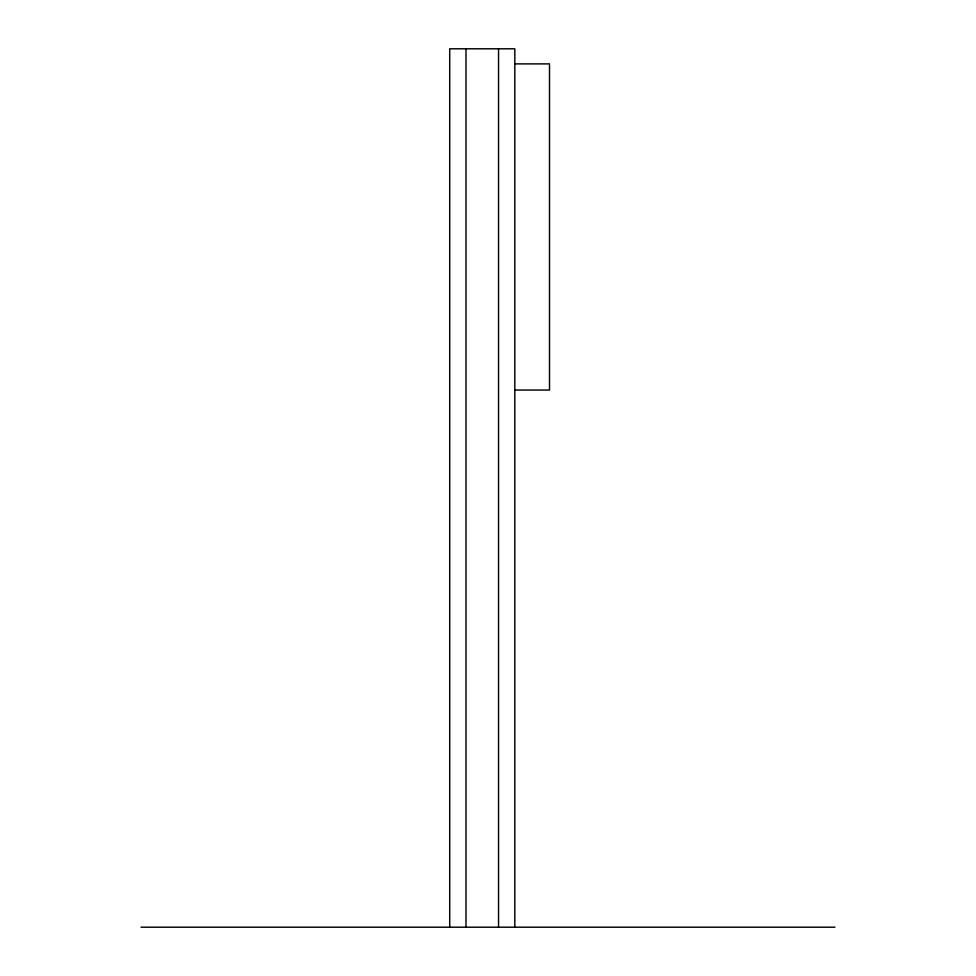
<?xml version="1.0" encoding="UTF-8"?>
<svg xmlns="http://www.w3.org/2000/svg" width="976" height="976" viewBox="0 0 976 976"><rect width="100%" height="100%" fill="white"/><g stroke="black" fill="none" stroke-linecap="round" stroke-linejoin="round"><path stroke-width="1.46" d="M514.816 63.891L549.512 63.891L549.512 390.046L514.816 390.046M141.02 927.2L834.98 927.2M514.816 927.2L514.816 48.8L449.716 48.8L449.716 927.2M498.541 48.8L498.541 927.2M465.991 48.8L465.991 927.2"/></g></svg>
